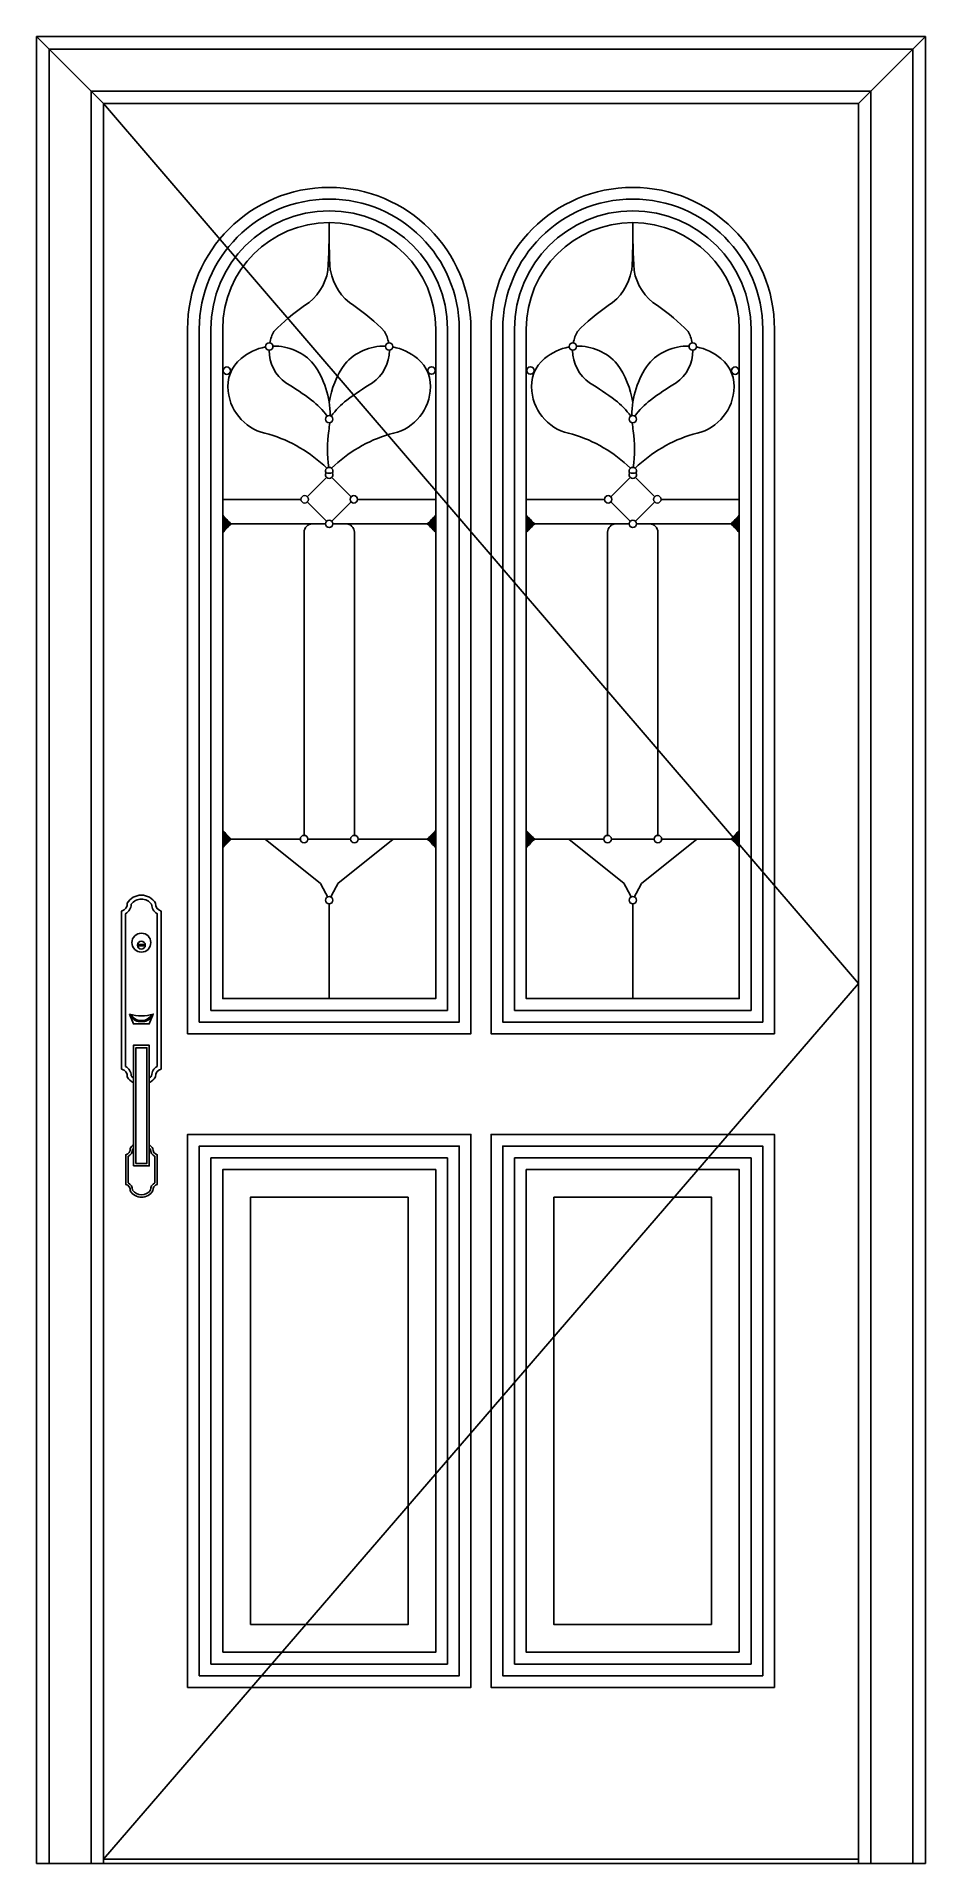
# Model space of a CAD drawing. Header units: metres. Extents: x 3150 to 4210, y 6950 to 9130.
import ezdxf

# ---------------------------------------------------------------- set-up
doc = ezdxf.new("R2010")
doc.units = ezdxf.units.M
for name, color, linetype in [('2', 2, 'Continuous'), ('3', 3, 'Continuous'), ('4', 4, 'Continuous'), ('6', 6, 'Continuous'), ('7', 7, 'Continuous'), ('BH', 3, 'Continuous')]:
    doc.layers.add(name, color=color, linetype=linetype)

msp = doc.modelspace()

# ---------------------------------------------------------------- hatches: boundary and pattern name
at = {"layer": 'BH'}
h = msp.add_hatch(dxfattribs=at)
h.set_pattern_fill('SOLID')
h.paths.add_polyline_path([(3382.02, 8548.62), (3372, 8548.62), (3372, 8558.96, 0.02)])
h = msp.add_hatch(dxfattribs=at)
h.set_pattern_fill('SOLID')
h.paths.add_polyline_path([(3382.02, 8548.62), (3372, 8548.62), (3372, 8538.29, -0.02)])
h = msp.add_hatch(dxfattribs=at)
h.set_pattern_fill('SOLID')
h.paths.add_polyline_path([(3615.98, 8548.62), (3626, 8548.62), (3626, 8558.96, -0.02)])
h = msp.add_hatch(dxfattribs=at)
h.set_pattern_fill('SOLID')
h.paths.add_polyline_path([(3615.98, 8548.62), (3626, 8548.62), (3626, 8538.29, 0.02)])
h = msp.add_hatch(dxfattribs=at)
h.set_pattern_fill('SOLID')
h.paths.add_polyline_path([(3744.02, 8548.62), (3734, 8548.62), (3734, 8558.96, 0.02)])
h = msp.add_hatch(dxfattribs=at)
h.set_pattern_fill('SOLID')
h.paths.add_polyline_path([(3744.02, 8548.62), (3734, 8548.62), (3734, 8538.29, -0.02)])
h = msp.add_hatch(dxfattribs=at)
h.set_pattern_fill('SOLID')
h.paths.add_polyline_path([(3977.98, 8548.62), (3988, 8548.62), (3988, 8558.96, -0.02)])
h = msp.add_hatch(dxfattribs=at)
h.set_pattern_fill('SOLID')
h.paths.add_polyline_path([(3977.98, 8548.62), (3988, 8548.62), (3988, 8538.29, 0.02)])
h = msp.add_hatch(dxfattribs=at)
h.set_pattern_fill('SOLID')
h.paths.add_polyline_path([(3382.02, 8172.54), (3372, 8172.54), (3372, 8182.87, 0.02)])
h = msp.add_hatch(dxfattribs=at)
h.set_pattern_fill('SOLID')
h.paths.add_polyline_path([(3615.98, 8172.54), (3626, 8172.54), (3626, 8182.87, -0.02)])
h = msp.add_hatch(dxfattribs=at)
h.set_pattern_fill('SOLID')
h.paths.add_polyline_path([(3744.02, 8172.54), (3734, 8172.54), (3734, 8182.87, 0.02)])
h = msp.add_hatch(dxfattribs=at)
h.set_pattern_fill('SOLID')
h.paths.add_polyline_path([(3977.98, 8172.54), (3988, 8172.54), (3988, 8182.87, -0.02)])
h = msp.add_hatch(dxfattribs=at)
h.set_pattern_fill('SOLID')
h.paths.add_polyline_path([(3382.02, 8172.54), (3372, 8172.54), (3372, 8162.2, -0.02)])
h = msp.add_hatch(dxfattribs=at)
h.set_pattern_fill('SOLID')
h.paths.add_polyline_path([(3615.98, 8172.54), (3626, 8172.54), (3626, 8162.2, 0.02)])
h = msp.add_hatch(dxfattribs=at)
h.set_pattern_fill('SOLID')
h.paths.add_polyline_path([(3744.02, 8172.54), (3734, 8172.54), (3734, 8162.2, -0.02)])
h = msp.add_hatch(dxfattribs=at)
h.set_pattern_fill('SOLID')
h.paths.add_polyline_path([(3977.98, 8172.54), (3988, 8172.54), (3988, 8162.2, 0.02)])

# ---------------------------------------------------------------- linework, layer by layer
at = {"layer": '2'}
msp.add_line((3150, 6950.15), (4210, 6950.15), dxfattribs=at)
at = {"layer": '3'}
for p, q in [((3230, 9050.15), (3150, 9130.15)), ((4130, 9050.15), (4210, 9130.15)), ((3270.38, 8046.86), (3279.61, 8046.86)), ((3270.38, 8044.97), (3279.61, 8044.97)), ((3230, 6955.15), (4130, 6955.15))]:
    msp.add_line(p, q, dxfattribs=at)
for points in [[(4195, 6950.15), (4195, 9115.15), (3165, 9115.15), (3165, 6950.15)], [(4145, 6950.15), (4145, 9065.15), (3215, 9065.15), (3215, 6950.15)], [(3230, 9050.15), (4130, 8000.15), (3230, 6955.15)]]:
    msp.add_lwpolyline(points, dxfattribs=at)
for points in [[(3344, 8781.15), (3344, 7954.15), (3654, 7954.15), (3654, 8781.15, 1)], [(3358, 8781.15), (3358, 7968.15), (3640, 7968.15), (3640, 8781.15, 1)], [(4016, 8781.15), (4016, 7954.15), (3706, 7954.15), (3706, 8781.15, -1)], [(4002, 8781.15), (4002, 7968.15), (3720, 7968.15), (3720, 8781.15, -1)]]:
    msp.add_lwpolyline(points, format="xyb", close=True, dxfattribs=at)
for points in [[(3265.57, 7887.27, -0.06), (3262.81, 7890.07, 0.26), (3256.15, 7901.33), (3256.15, 8083.45, 0.26), (3262.81, 8094.71, -0.5), (3287.17, 8094.71, 0.26), (3293.84, 8083.45), (3293.84, 7901.33, 0.26), (3287.17, 7890.07, -0.06), (3284.42, 7887.27, -0.06)], [(3262.68, 7963.23, 0.2), (3271.45, 7956.11), (3278.54, 7956.11, 0.2), (3287.31, 7963.23, 0.19)], [(3284.42, 7804.21, -0.04), (3285.85, 7802.53, 0.29), (3291.19, 7793.78), (3291.19, 7762.36, 0.29), (3285.85, 7753.61, -0.51), (3264.48, 7753.61, 0.29), (3259.15, 7762.36), (3259.15, 7793.78, 0.29), (3264.48, 7802.53, -0.03), (3265.57, 7803.85, -0.03)]]:
    msp.add_lwpolyline(points, format="xyb", dxfattribs=at)
for points in [[(3268.4, 7785.39), (3268.4, 7923.59), (3281.59, 7923.59), (3281.59, 7785.39)], [(3344, 7174.15), (3344, 7806.15), (3654, 7806.15), (3654, 7174.15)], [(4016, 7174.15), (4016, 7806.15), (3706, 7806.15), (3706, 7174.15)], [(3358, 7188.15), (3358, 7792.15), (3640, 7792.15), (3640, 7188.15)], [(4002, 7188.15), (4002, 7792.15), (3720, 7792.15), (3720, 7188.15)], [(3405, 7235.15), (3405, 7745.15), (3593, 7745.15), (3593, 7235.15)], [(3955, 7235.15), (3955, 7745.15), (3767, 7745.15), (3767, 7235.15)]]:
    msp.add_lwpolyline(points, close=True, dxfattribs=at)
msp.add_circle((3274.99, 8045.92), 4.71, dxfattribs=at)
for centre in [(3499, 8628.04), (3861, 8628.04)]:
    msp.add_arc(centre, 19.01, 258.35, 281.65, dxfattribs=at)
at = {"layer": '4'}
msp.add_lwpolyline([(4210, 6950.15), (4210, 9130.15), (3150, 9130.15), (3150, 6950.15)], dxfattribs=at)
at = {"layer": '6'}
for p, q in [((3532.72, 8577.91), (3626, 8577.91)), ((3827.28, 8577.91), (3734, 8577.91)), ((3494.57, 8548.62), (3372, 8548.62)), ((3479, 8548.62), (3494.57, 8548.62)), ((3626, 8548.62), (3503.43, 8548.62)), ((3503.43, 8548.62), (3519, 8548.62)), ((3734, 8548.62), (3856.57, 8548.62)), ((3856.57, 8548.62), (3841, 8548.62)), ((3865.43, 8548.62), (3988, 8548.62)), ((3881, 8548.62), (3865.43, 8548.62)), ((3469, 8176.97), (3469, 8538.62)), ((3529, 8176.97), (3529, 8538.62)), ((3831, 8176.97), (3831, 8538.62)), ((3891, 8176.97), (3891, 8538.62)), ((3372, 8172.54), (3464.57, 8172.54)), ((3473.43, 8172.54), (3524.57, 8172.54)), ((3533.43, 8172.54), (3626, 8172.54)), ((3826.57, 8172.54), (3734, 8172.54)), ((3886.57, 8172.54), (3835.43, 8172.54)), ((3988, 8172.54), (3895.43, 8172.54)), ((3499, 7982.15), (3499, 8095.13)), ((3861, 7982.15), (3861, 8095.13))]:
    msp.add_line(p, q, dxfattribs=at)
for points in [[(3498.8, 8908.15, -0.02), (3497.46, 8851.13, -0.21), (3469.68, 8809.13, 0.05), (3432.95, 8778.21, 0.08), (3428.12, 8764.68, 0.08)], [(3861.2, 8908.15, 0.02), (3862.54, 8851.13, 0.21), (3890.32, 8809.13, -0.05), (3927.05, 8778.21, -0.08), (3931.88, 8764.68, -0.08)], [(3569.88, 8764.68, 0.08), (3565.05, 8778.21, 0.05), (3528.32, 8809.13, -0.21), (3500.54, 8851.13)], [(3790.12, 8764.68, -0.08), (3794.95, 8778.21, -0.05), (3831.68, 8809.13, 0.21), (3859.46, 8851.13)], [(3496.19, 8615.06, 0.12), (3427.13, 8655.74, -0.34), (3378.57, 8706.9, -0.26), (3393.86, 8745.94, -0.13), (3423.08, 8759.76, -0.13)], [(3427.25, 8755.87, 0.24), (3447.39, 8716.77, -0.03), (3477.94, 8696.15, -0.08), (3496.5, 8677.24)], [(3431.89, 8760.67, -0.23), (3480.31, 8739.31, -0.16), (3500.08, 8677.88)], [(3566.11, 8760.67, 0.23), (3517.69, 8739.31, 0.12), (3499, 8693.42)], [(3501.5, 8677.24, -0.08), (3520.06, 8696.15, -0.03), (3550.61, 8716.77, 0.24), (3570.75, 8755.87, 0.24)], [(3501.81, 8615.06, -0.12), (3570.87, 8655.74, 0.34), (3619.43, 8706.9, 0.26), (3604.14, 8745.94, 0.13), (3574.92, 8759.76, 0.13)], [(3858.19, 8615.06, 0.12), (3789.13, 8655.74, -0.34), (3740.57, 8706.9, -0.26), (3755.86, 8745.94, -0.13), (3785.08, 8759.76, -0.13)], [(3858.5, 8677.24, 0.08), (3839.94, 8696.15, 0.03), (3809.39, 8716.77, -0.24), (3789.25, 8755.87, -0.24)], [(3793.89, 8760.67, -0.23), (3842.31, 8739.31, -0.12), (3861, 8693.42)], [(3928.11, 8760.67, 0.23), (3879.69, 8739.31, 0.16), (3859.92, 8677.88)], [(3932.75, 8755.87, -0.24), (3912.61, 8716.77, 0.03), (3882.06, 8696.15, 0.08), (3863.5, 8677.24)], [(3863.81, 8615.06, -0.12), (3932.87, 8655.74, 0.34), (3981.43, 8706.9, 0.26), (3966.14, 8745.94, 0.13), (3936.92, 8759.76, 0.13)], [(3499.67, 8669.2, -0.02), (3498.36, 8659.65, 0.07), (3498.45, 8616.04)], [(3860.33, 8669.2, 0.02), (3861.64, 8659.65, -0.07), (3861.55, 8616.04)], [(3422.74, 8172.54), (3488.53, 8119.47, -0.01), (3497.01, 8103.52, -0.01)], [(3500.99, 8103.52, -0.01), (3509.47, 8119.47), (3575.26, 8172.54)], [(3859.01, 8103.52, 0.01), (3850.53, 8119.47), (3784.74, 8172.54)], [(3937.26, 8172.54), (3871.47, 8119.47, 0.01), (3862.99, 8103.52, 0.01)]]:
    msp.add_lwpolyline(points, format="xyb", dxfattribs=at)
for points in [[(3495.87, 8604.07), (3472.84, 8581.05)], [(3525.16, 8581.05), (3502.13, 8604.07)], [(3834.84, 8581.05), (3857.87, 8604.07)], [(3864.13, 8604.07), (3887.16, 8581.05)], [(3465.28, 8577.91), (3372, 8577.91)], [(3472.84, 8574.78), (3495.87, 8551.76)], [(3502.13, 8551.76), (3525.16, 8574.78)], [(3857.87, 8551.76), (3834.84, 8574.78)], [(3887.16, 8574.78), (3864.13, 8551.76)], [(3894.72, 8577.91), (3988, 8577.91)]]:
    msp.add_lwpolyline(points, dxfattribs=at)
for centre in [(3427.48, 8760.29), (3570.52, 8760.29), (3789.48, 8760.29), (3932.52, 8760.29), (3376.91, 8731.4), (3621.06, 8731.63), (3738.94, 8731.63), (3983.09, 8731.4), (3499, 8673.58), (3861, 8673.58), (3469.71, 8577.91), (3528.29, 8577.91), (3831.71, 8577.91), (3890.29, 8577.91), (3499, 8548.62), (3861, 8548.62), (3469, 8172.54), (3529, 8172.54), (3831, 8172.54), (3891, 8172.54), (3499, 8099.56), (3861, 8099.56)]:
    msp.add_circle(centre, 4.43, dxfattribs=at)
for centre, radius, start, end in [((4386.96, 8900.59), 888.2, 179.51, 183.19), ((2973.04, 8900.59), 888.2, 356.81, 0.49), ((3499, 8611.64), 4.43, 330, 210), ((3499, 8611.64), 4.43, 330, 210), ((3499, 8611.64), 4.43, 330, 210), ((3861, 8611.64), 4.43, 330, 210), ((3861, 8611.64), 4.43, 330, 210), ((3861, 8611.64), 4.43, 330, 210), ((3499, 8607.21), 4.43, 150, 30), ((3499, 8607.21), 4.43, 150, 30), ((3499, 8607.21), 4.43, 150, 30), ((3861, 8607.21), 4.43, 150, 30), ((3861, 8607.21), 4.43, 150, 30), ((3861, 8607.21), 4.43, 150, 30), ((3496.73, 8669.83), 166.88, 221.63, 226.58), ((3496.73, 8427.41), 166.88, 133.42, 138.37), ((3479, 8538.62), 10, 90, 180), ((3519, 8538.62), 10, 0, 90), ((3501.27, 8669.83), 166.88, 313.42, 318.37), ((3501.27, 8427.41), 166.88, 41.63, 46.58), ((3858.73, 8669.83), 166.88, 221.63, 226.58), ((3858.73, 8427.41), 166.88, 133.42, 138.37), ((3841, 8538.62), 10, 90, 180), ((3881, 8538.62), 10, 0, 90), ((3863.27, 8669.83), 166.88, 313.42, 318.37), ((3863.27, 8427.41), 166.88, 41.63, 46.58), ((3496.73, 8293.74), 166.88, 221.63, 226.58), ((3501.27, 8293.74), 166.88, 313.42, 318.37), ((3858.73, 8293.74), 166.88, 221.63, 226.58), ((3863.27, 8293.74), 166.88, 313.42, 318.37), ((3501.27, 8051.33), 166.88, 41.63, 46.58), ((3858.73, 8051.33), 166.88, 133.42, 138.37)]:
    msp.add_arc(centre, radius, start, end, dxfattribs=at)
at = {"layer": '7'}
msp.add_lwpolyline([(4130, 6950.15), (4130, 9050.15), (3230, 9050.15), (3230, 6950.15)], dxfattribs=at)
for points in [[(3330, 8781.15), (3330, 7940.15), (3668, 7940.15), (3668, 8781.15, 1)], [(4030, 8781.15), (4030, 7940.15), (3692, 7940.15), (3692, 8781.15, -1)], [(3372, 8781.15), (3372, 7982.15), (3626, 7982.15), (3626, 8781.15, 1)], [(3988, 8781.15), (3988, 7982.15), (3734, 7982.15), (3734, 8781.15, -1)], [(3260.86, 7963.76, 0.15), (3289.13, 7963.76), (3284.42, 7951.87), (3265.57, 7951.87)]]:
    msp.add_lwpolyline(points, format="xyb", close=True, dxfattribs=at)
for points in [[(3265.57, 7881.66, -0.13), (3258.03, 7888.73, 0.39), (3251.43, 7898.15), (3251.43, 8086.63, 0.39), (3258.03, 8096.06, -0.56), (3291.96, 8096.06, 0.39), (3298.55, 8086.63), (3298.55, 7898.15, 0.39), (3291.96, 7888.73, -0.13), (3284.42, 7881.66, -0.13)], [(3260.86, 7963.76, 0.22), (3271.25, 7954.69), (3278.74, 7954.69, 0.22), (3289.13, 7963.76, 0.22)], [(3284.42, 7807.89, -0.1), (3288.74, 7803.3, 0.39), (3294.02, 7795.76), (3294.02, 7760.38, 0.39), (3288.74, 7752.84, -0.56), (3261.6, 7752.84, 0.39), (3256.32, 7760.38), (3256.32, 7795.76, 0.39), (3261.6, 7803.3, -0.09), (3265.57, 7807.63, -0.09)]]:
    msp.add_lwpolyline(points, format="xyb", dxfattribs=at)
for points in [[(3265.57, 7782.56), (3265.57, 7926.42), (3284.42, 7926.42), (3284.42, 7782.56)], [(3330, 7160.15), (3330, 7820.15), (3668, 7820.15), (3668, 7160.15)], [(4030, 7160.15), (4030, 7820.15), (3692, 7820.15), (3692, 7160.15)], [(3372, 7202.15), (3372, 7778.15), (3626, 7778.15), (3626, 7202.15)], [(3988, 7202.15), (3988, 7778.15), (3734, 7778.15), (3734, 7202.15)]]:
    msp.add_lwpolyline(points, close=True, dxfattribs=at)
msp.add_circle((3274.99, 8048.93), 11.31, dxfattribs=at)

doc.saveas('drawing.dxf')
